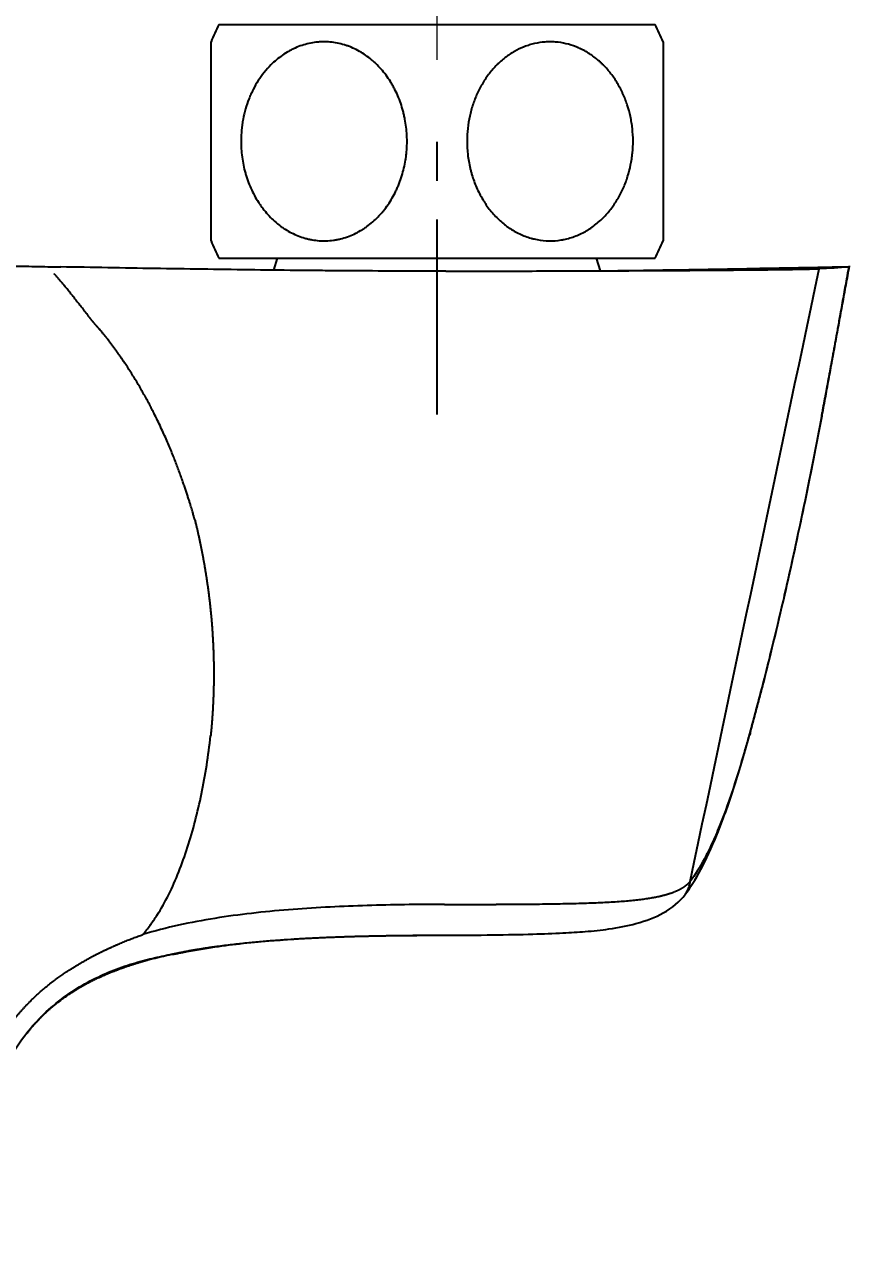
# Model space of a CAD drawing. Extents: x 1171 to 2300, y 0 to 827.
# Drawn here: x 1476.3 to 1529.2, y 611 to 689.5 of the extents above; entities that cross this region are included whole.
import ezdxf

# ---------------------------------------------------------------- set-up
doc = ezdxf.new("R2010")
doc.units = 0
doc.header["$LTSCALE"] = 10
doc.header["$MEASUREMENT"] = 0
doc.header["$PDMODE"] = 3
doc.header["$PDSIZE"] = -10
doc.linetypes.add('CENTER', pattern=[2, 1.25, -0.25, 0.25, -0.25])
doc.layers.get('0').update_dxf_attribs({"linetype": 'CONTINUOUS'})
doc.layers.get('DEFPOINTS').update_dxf_attribs({"linetype": 'CONTINUOUS'})
doc.layers.add('1', color=7, linetype='CONTINUOUS')
doc.styles.add('Daelim Dimension', font='')
doc.styles.get('Daelim Dimension').set_extended_font_data('나눔고딕')
doc.dimstyles.new('DEFAULT', dxfattribs={"dimscale": 2, "dimtxt": 2, "dimasz": 2, "dimexe": 0, "dimexo": 2, "dimgap": 1, "dimtad": 1, "dimdec": 1, "dimzin": 9, "dimdsep": 46, "dimtxsty": 'Daelim Dimension', "dimcen": 0.5, "dimclrd": 252, "dimclre": 252, "dimclrt": 3, "dimadec": 1, "dimazin": 0, "dimtfac": 1, "dimtdec": 1, "dimtix": 1, "dimtmove": 0, "dimatfit": 3, "dimfxl": 1, "dimtolj": 1, "dimtzin": 1, "dimlwd": 9, "dimlwe": 9, "dimarcsym": 0})

# ---------------------------------------------------------------- blocks, each defined once
blk = doc.blocks.new('*D8')
at = {"color": 5, "lineweight": 9, "ltscale": 0.5, "transparency": 16777216}
for p, q in [((1392.754, 687.645), (1392.754, 710.488)), ((1498.754, 710.488), (1396.754, 710.488)), ((1502.754, 687.252), (1502.754, 710.488))]:
    blk.add_line(p, q, dxfattribs=at)
at = {"color": 5, "ltscale": 0.5, "transparency": 16777216}
for points in [[(1396.754, 711.155), (1396.754, 709.821), (1392.754, 710.488)], [(1498.754, 711.155), (1498.754, 709.821), (1502.754, 710.488)]]:
    blk.add_solid(points, dxfattribs=at)
at = {"layer": 'DEFPOINTS', "color": 0, "ltscale": 0.5, "transparency": 16777216}
for p in [(1392.754, 710.488), (1392.754, 683.645), (1502.754, 683.252)]:
    blk.add_point(p, dxfattribs=at)
at = {"color": 7, "ltscale": 0.5, "transparency": 16777216, "insert": (1447.754, 717.896), "char_height": 10, "attachment_point": 5, "style": 'Daelim Dimension'}
blk.add_mtext('\\A1;110', dxfattribs=at)

msp = doc.modelspace()

# ---------------------------------------------------------------- linework, layer by layer
at = {"layer": '1', "color": 7, "linetype": 'Continuous', "lineweight": -3}
for p, q in [((1488.754, 689.522), (1516.754, 689.522)), ((1488.754, 674.522), (1516.754, 674.522)), ((1492.278, 673.755), (1492.521, 674.522)), ((1513.244, 673.713), (1512.987, 674.522))]:
    msp.add_line(p, q, dxfattribs=at)
at = {"layer": '1', "color": 1, "linetype": 'CENTER', "lineweight": -3}
msp.add_line((1502.754, 664.495), (1502.754, 683.252), dxfattribs=at)
at = {"layer": '1', "color": 7, "linetype": 'Continuous', "lineweight": -3}
for centre, start, end in [((1503.95, 682.022), 153.73196, 157.8558), ((1501.558, 682.022), 22.1442, 26.26804), ((1503.95, 682.022), 202.1442, 206.26804), ((1501.558, 682.022), 333.73196, 337.8558)]:
    msp.add_arc(centre, 16.946, start, end, dxfattribs=at)
for points, knots in [([(1488.254, 675.634), (1488.254, 675.634), (1488.254, 675.645), (1488.254, 675.688), (1488.254, 675.752), (1488.254, 675.857), (1488.254, 675.935), (1488.254, 675.952), (1488.254, 675.986), (1488.254, 676.004), (1488.254, 676.059), (1488.254, 676.098), (1488.254, 676.222), (1488.254, 676.314), (1488.254, 676.515), (1488.254, 676.625), (1488.254, 676.802), (1488.254, 676.864), (1488.254, 676.959), (1488.254, 676.992), (1488.254, 677.058), (1488.254, 677.091), (1488.254, 677.26), (1488.254, 677.402), (1488.254, 677.7), (1488.254, 678.01), (1488.254, 678.347), (1488.254, 678.609), (1488.254, 678.698), (1488.254, 678.877), (1488.254, 678.967), (1488.254, 679.241), (1488.254, 679.614), (1488.254, 680.002), (1488.254, 680.249), (1488.254, 680.299), (1488.254, 680.398), (1488.254, 680.449), (1488.254, 680.6), (1488.254, 680.7), (1488.254, 681.003), (1488.254, 681.409), (1488.254, 681.816), (1488.254, 682.226), (1488.254, 682.431), (1488.254, 682.688), (1488.254, 682.74), (1488.254, 682.842), (1488.254, 682.995), (1488.254, 683.147), (1488.254, 683.449), (1488.254, 683.846), (1488.254, 684.233), (1488.254, 684.52), (1488.254, 684.615), (1488.254, 684.756), (1488.254, 684.803), (1488.254, 684.896), (1488.254, 684.943), (1488.254, 685.172), (1488.254, 685.529), (1488.254, 685.863), (1488.254, 686.185), (1488.254, 686.341), (1488.254, 686.529), (1488.254, 686.566), (1488.254, 686.639), (1488.254, 686.676), (1488.254, 686.783), (1488.254, 686.852), (1488.254, 687.054), (1488.254, 687.306), (1488.254, 687.526), (1488.254, 687.677), (1488.254, 687.726), (1488.254, 687.795), (1488.254, 687.818), (1488.254, 687.862), (1488.254, 687.884), (1488.254, 687.988), (1488.254, 688.06), (1488.254, 688.186), (1488.254, 688.238), (1488.254, 688.323), (1488.254, 688.356), (1488.254, 688.383), (1488.254, 688.387), (1488.254, 688.396), (1488.254, 688.406), (1488.254, 688.41), (1488.254, 688.41)], [0, 0, 0, 0, 0.031251, 0.031251, 0.062501, 0.093752, 0.093752, 0.101564, 0.101564, 0.109377, 0.109377, 0.125002, 0.125002, 0.156253, 0.156253, 0.187503, 0.187503, 0.203128, 0.203128, 0.210941, 0.210941, 0.218754, 0.218754, 0.250004, 0.250004, 0.281255, 0.312505, 0.312505, 0.32813, 0.32813, 0.343756, 0.343756, 0.375006, 0.406257, 0.406257, 0.414069, 0.414069, 0.421882, 0.421882, 0.437507, 0.437507, 0.468758, 0.500008, 0.500008, 0.531259, 0.531259, 0.539071, 0.539071, 0.546884, 0.562509, 0.562509, 0.59376, 0.62501, 0.62501, 0.640635, 0.640635, 0.648448, 0.648448, 0.656261, 0.656261, 0.687511, 0.718762, 0.718762, 0.750012, 0.750012, 0.757825, 0.757825, 0.765637, 0.765637, 0.781263, 0.781263, 0.812513, 0.843764, 0.843764, 0.859389, 0.859389, 0.867202, 0.867202, 0.875014, 0.875014, 0.906265, 0.906265, 0.937515, 0.937515, 0.968766, 0.968766, 0.976578, 0.976578, 0.984391, 1, 1, 1, 1]), ([(1490.179, 682.071), (1490.178, 681.893), (1490.188, 681.539), (1490.239, 681.015), (1490.298, 680.67), (1490.368, 680.327), (1490.409, 680.157), (1490.469, 679.945), (1490.481, 679.903), (1490.506, 679.819), (1490.545, 679.694), (1490.587, 679.57), (1490.675, 679.326), (1490.804, 679.007), (1490.954, 678.702), (1491.115, 678.403), (1491.201, 678.257), (1491.316, 678.08), (1491.339, 678.044), (1491.387, 677.974), (1491.411, 677.939), (1491.484, 677.836), (1491.533, 677.768), (1491.685, 677.57), (1491.897, 677.316), (1492.125, 677.084), (1492.362, 676.864), (1492.485, 676.759), (1492.644, 676.636), (1492.676, 676.611), (1492.741, 676.563), (1492.774, 676.54), (1492.872, 676.47), (1492.939, 676.426), (1493.14, 676.297), (1493.413, 676.14), (1493.696, 676.012), (1493.984, 675.898), (1494.131, 675.848), (1494.317, 675.795), (1494.354, 675.785), (1494.43, 675.766), (1494.467, 675.757), (1494.581, 675.731), (1494.657, 675.715), (1494.884, 675.675), (1495.187, 675.638), (1495.492, 675.632), (1495.796, 675.641), (1495.949, 675.654), (1496.14, 675.68), (1496.178, 675.686), (1496.254, 675.698), (1496.292, 675.705), (1496.406, 675.726), (1496.482, 675.743), (1496.706, 675.797), (1497.002, 675.885), (1497.433, 676.061), (1497.712, 676.208), (1497.884, 676.309), (1497.918, 676.33), (1497.985, 676.372), (1498.086, 676.436), (1498.185, 676.504), (1498.379, 676.645), (1498.63, 676.844), (1498.866, 677.068), (1499.037, 677.245), (1499.121, 677.335), (1499.202, 677.429), (1499.256, 677.493), (1499.283, 677.525), (1499.415, 677.687), (1499.515, 677.821), (1499.705, 678.096), (1499.885, 678.381), (1500.044, 678.681), (1500.155, 678.913), (1500.191, 678.991), (1500.26, 679.15), (1500.293, 679.231), (1500.388, 679.473), (1500.445, 679.637), (1500.548, 679.969), (1500.639, 680.305), (1500.706, 680.648), (1500.748, 680.908), (1500.767, 681.039), (1500.782, 681.171), (1500.791, 681.26), (1500.796, 681.304), (1500.815, 681.525), (1500.834, 681.878), (1500.826, 682.405), (1500.796, 682.755), (1500.754, 683.104), (1500.727, 683.278), (1500.677, 683.539), (1500.659, 683.626), (1500.62, 683.797), (1500.599, 683.882), (1500.531, 684.134), (1500.43, 684.466), (1500.306, 684.787), (1500.17, 685.102), (1500.097, 685.257), (1499.997, 685.447), (1499.977, 685.485), (1499.936, 685.56), (1499.873, 685.672), (1499.808, 685.781), (1499.674, 685.996), (1499.485, 686.272), (1499.278, 686.529), (1499.061, 686.776), (1498.948, 686.895), (1498.8, 687.036), (1498.771, 687.064), (1498.71, 687.12), (1498.68, 687.147), (1498.588, 687.228), (1498.526, 687.28), (1498.337, 687.432), (1498.079, 687.62), (1497.81, 687.781), (1497.533, 687.929), (1497.392, 687.997), (1497.212, 688.072), (1497.175, 688.086), (1497.102, 688.115), (1497.066, 688.128), (1496.955, 688.168), (1496.881, 688.193), (1496.659, 688.26), (1496.361, 688.334), (1496.059, 688.378), (1495.755, 688.405), (1495.602, 688.411), (1495.41, 688.409), (1495.371, 688.408), (1495.294, 688.405), (1495.256, 688.403), (1495.14, 688.396), (1495.064, 688.389), (1494.835, 688.362), (1494.534, 688.311), (1494.089, 688.188), (1493.799, 688.075), (1493.619, 687.995), (1493.583, 687.979), (1493.512, 687.945), (1493.405, 687.893), (1493.301, 687.837), (1493.096, 687.72), (1492.828, 687.552), (1492.448, 687.26), (1492.208, 687.039), (1492.091, 686.923)], [0, 0, 0, 0, 0.015625, 0.03125, 0.046875, 0.046875, 0.0625, 0.0625, 0.066406, 0.066406, 0.070313, 0.078125, 0.078125, 0.09375, 0.109375, 0.109375, 0.125, 0.125, 0.128906, 0.128906, 0.132813, 0.132813, 0.140625, 0.140625, 0.15625, 0.171875, 0.171875, 0.1875, 0.1875, 0.191406, 0.191406, 0.195313, 0.195313, 0.203125, 0.203125, 0.21875, 0.234375, 0.234375, 0.25, 0.25, 0.253906, 0.253906, 0.257813, 0.257813, 0.265625, 0.265625, 0.28125, 0.296875, 0.296875, 0.3125, 0.3125, 0.316406, 0.316406, 0.320313, 0.320313, 0.328125, 0.328125, 0.34375, 0.359375, 0.375, 0.375, 0.378906, 0.378906, 0.382813, 0.390625, 0.390625, 0.40625, 0.421875, 0.421875, 0.429688, 0.433594, 0.433594, 0.4375, 0.4375, 0.453125, 0.453125, 0.46875, 0.484375, 0.484375, 0.492188, 0.492188, 0.5, 0.5, 0.515625, 0.515625, 0.53125, 0.546875, 0.546875, 0.554688, 0.558594, 0.558594, 0.5625, 0.5625, 0.578125, 0.59375, 0.609375, 0.609375, 0.625, 0.625, 0.632813, 0.632813, 0.640625, 0.640625, 0.65625, 0.671875, 0.671875, 0.6875, 0.6875, 0.691406, 0.691406, 0.695313, 0.703125, 0.703125, 0.71875, 0.734375, 0.734375, 0.75, 0.75, 0.753906, 0.753906, 0.757813, 0.757813, 0.765625, 0.765625, 0.78125, 0.796875, 0.796875, 0.8125, 0.8125, 0.816406, 0.816406, 0.820313, 0.820313, 0.828125, 0.828125, 0.84375, 0.859375, 0.859375, 0.875, 0.875, 0.878906, 0.878906, 0.882813, 0.882813, 0.890625, 0.890625, 0.90625, 0.921875, 0.9375, 0.9375, 0.941406, 0.941406, 0.945313, 0.953125, 0.953125, 0.96875, 0.984375, 1, 1, 1, 1]), ([(1513.477, 677.183), (1513.648, 677.359), (1513.806, 677.546), (1514.102, 677.938), (1514.239, 678.144), (1514.429, 678.468), (1514.489, 678.579), (1514.575, 678.748), (1514.604, 678.806), (1514.645, 678.892), (1514.658, 678.921), (1514.685, 678.979), (1514.803, 679.242), (1514.904, 679.511), (1515.059, 680), (1515.124, 680.249), (1515.202, 680.63), (1515.225, 680.759), (1515.254, 680.953), (1515.263, 681.018), (1515.279, 681.148), (1515.287, 681.213), (1515.319, 681.539), (1515.342, 682.059), (1515.314, 682.579), (1515.279, 682.904), (1515.271, 682.969), (1515.253, 683.098), (1515.244, 683.163), (1515.212, 683.358), (1515.188, 683.486), (1515.107, 683.866), (1515.04, 684.114), (1514.88, 684.6), (1514.788, 684.838), (1514.656, 685.129), (1514.629, 685.187), (1514.573, 685.301), (1514.544, 685.358), (1514.456, 685.527), (1514.394, 685.637), (1514.202, 685.958), (1514.063, 686.163), (1513.763, 686.551), (1513.603, 686.735), (1513.409, 686.93), (1513.388, 686.952), (1513.344, 686.994), (1513.279, 687.057), (1513.123, 687.2), (1512.985, 687.314), (1512.705, 687.532), (1512.51, 687.663), (1512.207, 687.837), (1512.105, 687.892), (1511.948, 687.968), (1511.895, 687.993), (1511.815, 688.028), (1511.788, 688.04), (1511.735, 688.062), (1511.708, 688.073), (1511.466, 688.17), (1511.03, 688.307), (1510.583, 688.378), (1510.3, 688.4), (1510.215, 688.405), (1510.13, 688.408), (1510.073, 688.409), (1510.044, 688.41), (1509.901, 688.41), (1509.788, 688.406), (1509.449, 688.381), (1509.226, 688.347), (1508.894, 688.271), (1508.784, 688.241), (1508.565, 688.173), (1508.456, 688.135), (1508.132, 688.007), (1507.922, 687.906), (1507.518, 687.676), (1507.323, 687.545), (1507.04, 687.328), (1506.947, 687.252), (1506.834, 687.152), (1506.811, 687.132), (1506.766, 687.091), (1506.7, 687.029), (1506.634, 686.966), (1506.42, 686.752), (1506.26, 686.569), (1505.958, 686.181), (1505.818, 685.976), (1505.655, 685.706), (1505.623, 685.651), (1505.561, 685.541), (1505.47, 685.374), (1505.387, 685.204), (1505.229, 684.858), (1505.136, 684.621), (1505.015, 684.256), (1504.977, 684.132), (1504.926, 683.945), (1504.91, 683.882), (1504.879, 683.755), (1504.864, 683.692), (1504.795, 683.372), (1504.711, 682.858), (1504.68, 682.334), (1504.679, 682.071)], [0, 0, 0, 0, 0.03125, 0.03125, 0.0625, 0.0625, 0.078125, 0.078125, 0.085937, 0.085937, 0.089844, 0.089844, 0.09375, 0.125, 0.125, 0.15625, 0.15625, 0.171875, 0.171875, 0.179687, 0.179687, 0.1875, 0.1875, 0.21875, 0.25, 0.25, 0.257812, 0.257812, 0.265625, 0.265625, 0.28125, 0.28125, 0.3125, 0.3125, 0.34375, 0.34375, 0.351562, 0.351562, 0.359375, 0.359375, 0.375, 0.375, 0.40625, 0.40625, 0.4375, 0.4375, 0.441406, 0.441406, 0.445312, 0.453125, 0.46875, 0.46875, 0.5, 0.5, 0.515625, 0.515625, 0.523437, 0.523437, 0.527344, 0.527344, 0.53125, 0.53125, 0.5625, 0.59375, 0.59375, 0.601562, 0.605469, 0.605469, 0.609375, 0.609375, 0.625, 0.625, 0.65625, 0.65625, 0.671875, 0.671875, 0.6875, 0.6875, 0.71875, 0.71875, 0.75, 0.75, 0.765625, 0.765625, 0.769531, 0.769531, 0.773437, 0.78125, 0.78125, 0.8125, 0.8125, 0.84375, 0.84375, 0.851562, 0.851562, 0.859375, 0.875, 0.875, 0.90625, 0.90625, 0.921875, 0.921875, 0.929688, 0.929688, 0.9375, 0.9375, 0.96875, 1, 1, 1, 1]), ([(1517.254, 688.41), (1517.254, 688.41), (1517.254, 688.399), (1517.254, 688.356), (1517.254, 688.293), (1517.254, 688.188), (1517.254, 688.109), (1517.254, 688.092), (1517.254, 688.058), (1517.254, 688.04), (1517.254, 687.985), (1517.254, 687.946), (1517.254, 687.822), (1517.254, 687.731), (1517.254, 687.529), (1517.254, 687.42), (1517.254, 687.242), (1517.254, 687.18), (1517.254, 687.085), (1517.254, 687.052), (1517.254, 686.986), (1517.254, 686.953), (1517.254, 686.784), (1517.254, 686.642), (1517.254, 686.345), (1517.254, 686.034), (1517.254, 685.698), (1517.254, 685.435), (1517.254, 685.347), (1517.254, 685.168), (1517.254, 685.077), (1517.254, 684.803), (1517.254, 684.43), (1517.254, 684.042), (1517.254, 683.795), (1517.254, 683.746), (1517.254, 683.646), (1517.254, 683.596), (1517.254, 683.445), (1517.254, 683.344), (1517.254, 683.041), (1517.254, 682.636), (1517.254, 682.228), (1517.254, 681.819), (1517.254, 681.613), (1517.254, 681.356), (1517.254, 681.305), (1517.254, 681.202), (1517.254, 681.049), (1517.254, 680.897), (1517.254, 680.595), (1517.254, 680.198), (1517.254, 679.811), (1517.254, 679.525), (1517.254, 679.43), (1517.254, 679.288), (1517.254, 679.241), (1517.254, 679.148), (1517.254, 679.102), (1517.254, 678.872), (1517.254, 678.516), (1517.254, 678.182), (1517.254, 677.859), (1517.254, 677.703), (1517.254, 677.516), (1517.254, 677.478), (1517.254, 677.405), (1517.254, 677.369), (1517.254, 677.262), (1517.254, 677.192), (1517.254, 676.99), (1517.254, 676.738), (1517.254, 676.519), (1517.254, 676.367), (1517.254, 676.318), (1517.254, 676.249), (1517.254, 676.226), (1517.254, 676.182), (1517.254, 676.161), (1517.254, 676.057), (1517.254, 675.984), (1517.254, 675.858), (1517.254, 675.806), (1517.254, 675.721), (1517.254, 675.689), (1517.254, 675.662), (1517.254, 675.657), (1517.254, 675.649), (1517.254, 675.638), (1517.254, 675.634), (1517.254, 675.634)], [0, 0, 0, 0, 0.031251, 0.031251, 0.062501, 0.093752, 0.093752, 0.101564, 0.101564, 0.109377, 0.109377, 0.125002, 0.125002, 0.156253, 0.156253, 0.187503, 0.187503, 0.203128, 0.203128, 0.210941, 0.210941, 0.218754, 0.218754, 0.250004, 0.250004, 0.281255, 0.312505, 0.312505, 0.32813, 0.32813, 0.343756, 0.343756, 0.375006, 0.406257, 0.406257, 0.414069, 0.414069, 0.421882, 0.421882, 0.437507, 0.437507, 0.468758, 0.500008, 0.500008, 0.531259, 0.531259, 0.539071, 0.539071, 0.546884, 0.562509, 0.562509, 0.59376, 0.62501, 0.62501, 0.640635, 0.640635, 0.648448, 0.648448, 0.656261, 0.656261, 0.687511, 0.718762, 0.718762, 0.750012, 0.750012, 0.757825, 0.757825, 0.765637, 0.765637, 0.781263, 0.781263, 0.812513, 0.843764, 0.843764, 0.859389, 0.859389, 0.867202, 0.867202, 0.875014, 0.875014, 0.906265, 0.906265, 0.937515, 0.937515, 0.968766, 0.968766, 0.976578, 0.976578, 0.984391, 1, 1, 1, 1]), ([(1492.091, 686.923), (1491.94, 686.771), (1491.798, 686.612), (1491.53, 686.277), (1491.279, 685.927), (1491.06, 685.546), (1490.934, 685.298), (1490.909, 685.248), (1490.861, 685.147), (1490.79, 684.995), (1490.725, 684.84), (1490.603, 684.529), (1490.46, 684.105), (1490.355, 683.664), (1490.301, 683.384), (1490.291, 683.328), (1490.272, 683.215), (1490.264, 683.158), (1490.239, 682.988), (1490.225, 682.874), (1490.192, 682.531), (1490.18, 682.301), (1490.179, 682.071)], [0, 0, 0, 0, 0.125, 0.125, 0.25, 0.375, 0.375, 0.40625, 0.40625, 0.4375, 0.5, 0.5, 0.625, 0.75, 0.75, 0.78125, 0.78125, 0.8125, 0.8125, 0.875, 0.875, 1, 1, 1, 1]), ([(1504.679, 682.071), (1504.677, 681.77), (1504.693, 681.473), (1504.758, 680.886), (1504.808, 680.595), (1504.891, 680.235), (1504.918, 680.128), (1504.947, 680.021), (1504.967, 679.95), (1504.978, 679.914), (1505.031, 679.737), (1505.077, 679.597), (1505.227, 679.186), (1505.343, 678.922), (1505.54, 678.54), (1505.609, 678.415), (1505.719, 678.232), (1505.776, 678.141), (1505.835, 678.051), (1505.875, 677.992), (1505.895, 677.963), (1506.078, 677.699), (1506.253, 677.481), (1506.627, 677.077), (1506.826, 676.89), (1507.091, 676.677), (1507.144, 676.635), (1507.253, 676.554), (1507.309, 676.515), (1507.476, 676.4), (1507.59, 676.328), (1507.935, 676.13), (1508.172, 676.017), (1508.539, 675.88), (1508.662, 675.839), (1508.851, 675.786), (1508.914, 675.769), (1509.042, 675.739), (1509.106, 675.726), (1509.425, 675.665), (1509.681, 675.639), (1510.194, 675.631), (1510.451, 675.649), (1510.741, 675.696), (1510.773, 675.701), (1510.837, 675.713), (1510.933, 675.732), (1511.028, 675.754), (1511.217, 675.801), (1511.342, 675.838), (1511.711, 675.965), (1511.952, 676.07), (1512.245, 676.228), (1512.303, 676.261), (1512.419, 676.33), (1512.476, 676.366), (1512.645, 676.476), (1512.756, 676.553), (1513.079, 676.8), (1513.283, 676.983), (1513.477, 677.183)], [0, 0, 0, 0, 0.0625, 0.0625, 0.125, 0.125, 0.140625, 0.148437, 0.148437, 0.15625, 0.15625, 0.1875, 0.1875, 0.25, 0.25, 0.28125, 0.28125, 0.296875, 0.304687, 0.304687, 0.3125, 0.3125, 0.375, 0.375, 0.4375, 0.4375, 0.453125, 0.453125, 0.46875, 0.46875, 0.5, 0.5, 0.5625, 0.5625, 0.59375, 0.59375, 0.609375, 0.609375, 0.625, 0.625, 0.6875, 0.6875, 0.75, 0.75, 0.757812, 0.757812, 0.765625, 0.78125, 0.78125, 0.8125, 0.8125, 0.875, 0.875, 0.890625, 0.890625, 0.90625, 0.90625, 0.9375, 0.9375, 1, 1, 1, 1]), ([(1475.323, 674.022), (1475.871, 674.012), (1476.419, 674.001), (1477.514, 673.981), (1478.062, 673.971), (1478.61, 673.961)], [0, 0, 0, 0, 0.5, 0.5, 1, 1, 1, 1]), ([(1480.403, 670.79), (1480.376, 670.823), (1480.323, 670.891), (1480.25, 670.985), (1480.189, 671.067), (1480.136, 671.135), (1480.077, 671.213), (1480.006, 671.304), (1479.926, 671.407), (1479.847, 671.51), (1479.774, 671.603), (1479.717, 671.676), (1479.67, 671.736), (1479.622, 671.798), (1479.56, 671.876), (1479.49, 671.964), (1479.417, 672.056), (1479.344, 672.148), (1479.269, 672.24), (1479.203, 672.323), (1479.154, 672.382), (1479.128, 672.414), (1479.086, 672.465), (1479, 672.571), (1478.891, 672.704), (1478.791, 672.826), (1478.719, 672.913), (1478.651, 672.994), (1478.588, 673.07), (1478.528, 673.141), (1478.468, 673.212), (1478.404, 673.288), (1478.334, 673.37), (1478.26, 673.458), (1478.208, 673.518), (1478.182, 673.549)], [0, 0, 0, 0, 0.036246, 0.0731, 0.100463, 0.122602, 0.146236, 0.183289, 0.220084, 0.25662, 0.292899, 0.320296, 0.335373, 0.357046, 0.386914, 0.419448, 0.452401, 0.48578, 0.519586, 0.552849, 0.575408, 0.584535, 0.587822, 0.630932, 0.70041, 0.733479, 0.76512, 0.795327, 0.823275, 0.848369, 0.874327, 0.90247, 0.932797, 0.965307, 1, 1, 1, 1]), ([(1502.754, 673.69), (1501.748, 673.69), (1500.741, 673.692), (1498.729, 673.699), (1497.723, 673.704), (1496.213, 673.715), (1495.71, 673.719), (1494.704, 673.727), (1494.201, 673.732), (1492.692, 673.747), (1491.686, 673.758), (1489.674, 673.783), (1488.668, 673.797), (1486.656, 673.826), (1485.65, 673.841), (1482.632, 673.89), (1480.621, 673.925), (1478.609, 673.961)], [0, 0, 0, 0, 0.125, 0.125, 0.25, 0.25, 0.3125, 0.3125, 0.375, 0.375, 0.5, 0.5, 0.625, 0.625, 0.75, 0.75, 1, 1, 1, 1]), ([(1503.328, 673.69), (1503.232, 673.69), (1503.136, 673.69), (1502.992, 673.69), (1502.943, 673.69), (1502.848, 673.69), (1502.801, 673.69), (1502.754, 673.69)], [0, 0, 0, 0, 0.501064, 0.501064, 0.754227, 0.754227, 1, 1, 1, 1]), ([(1503.328, 673.69), (1504.046, 673.691), (1504.758, 673.692), (1506.171, 673.693), (1506.872, 673.695), (1508.264, 673.697), (1508.955, 673.699), (1509.983, 673.702), (1510.324, 673.702), (1510.834, 673.704), (1511.004, 673.704), (1511.343, 673.706), (1511.511, 673.706), (1512.348, 673.709), (1513.001, 673.711), (1514.279, 673.716), (1515.525, 673.722), (1516.713, 673.728), (1517.581, 673.733), (1517.866, 673.734), (1518.218, 673.736), (1518.288, 673.737), (1518.428, 673.738), (1518.636, 673.739), (1518.841, 673.74), (1519.517, 673.745), (1520.035, 673.748), (1521.026, 673.756), (1521.499, 673.76), (1522.4, 673.768), (1522.828, 673.772), (1523.335, 673.777), (1523.485, 673.779), (1523.632, 673.78), (1523.729, 673.781), (1523.777, 673.782), (1524.016, 673.784), (1524.199, 673.787), (1524.729, 673.793), (1525.054, 673.797), (1525.648, 673.806), (1525.918, 673.811), (1526.402, 673.819), (1526.616, 673.824), (1526.848, 673.829), (1526.893, 673.831), (1526.978, 673.833), (1527.019, 673.834), (1527.136, 673.837), (1527.207, 673.84), (1527.27, 673.842)], [0, 0, 0, 0, 0.0625, 0.0625, 0.125, 0.125, 0.1875, 0.1875, 0.21875, 0.21875, 0.234375, 0.234375, 0.25, 0.25, 0.3125, 0.3125, 0.375, 0.4375, 0.4375, 0.46875, 0.46875, 0.476563, 0.476563, 0.484375, 0.5, 0.5, 0.5625, 0.5625, 0.625, 0.625, 0.6875, 0.6875, 0.703125, 0.710938, 0.710938, 0.71875, 0.71875, 0.75, 0.75, 0.8125, 0.8125, 0.875, 0.875, 0.9375, 0.9375, 0.953125, 0.953125, 0.96875, 0.96875, 1, 1, 1, 1]), ([(1513.241, 673.706), (1513.473, 673.709), (1513.704, 673.712), (1516.143, 673.745), (1518.351, 673.78), (1522.766, 673.857), (1524.973, 673.898), (1527.181, 673.94)], [0, 0, 0, 0, 0.049825, 0.049825, 0.524912, 0.524912, 1, 1, 1, 1]), ([(1527.181, 673.94), (1527.255, 673.942), (1527.401, 673.945), (1527.545, 673.947), (1527.687, 673.949), (1527.758, 673.951), (1527.845, 673.952), (1527.863, 673.952), (1527.897, 673.953), (1527.949, 673.954), (1528, 673.954), (1528.099, 673.956), (1528.229, 673.957), (1528.35, 673.959), (1528.424, 673.96), (1528.439, 673.96), (1528.468, 673.96), (1528.482, 673.96), (1528.525, 673.961), (1528.552, 673.961), (1528.633, 673.962), (1528.734, 673.963), (1528.823, 673.963), (1528.886, 673.963), (1528.906, 673.963), (1528.944, 673.963), (1528.963, 673.963), (1529.015, 673.963), (1529.076, 673.963), (1529.123, 673.963), (1529.153, 673.962), (1529.161, 673.962), (1529.173, 673.962), (1529.177, 673.961), (1529.184, 673.961), (1529.2, 673.961), (1529.216, 673.959), (1529.215, 673.958), (1529.208, 673.956), (1529.205, 673.956), (1529.196, 673.955), (1529.19, 673.955), (1529.184, 673.954)], [0, 0, 0, 0, 0.0625, 0.125, 0.125, 0.1875, 0.1875, 0.203125, 0.203125, 0.21875, 0.25, 0.25, 0.3125, 0.375, 0.375, 0.390625, 0.390625, 0.40625, 0.40625, 0.4375, 0.4375, 0.5, 0.5625, 0.5625, 0.59375, 0.59375, 0.625, 0.625, 0.6875, 0.75, 0.75, 0.78125, 0.78125, 0.796875, 0.796875, 0.8125, 0.875, 0.9375, 0.9375, 0.96875, 0.96875, 1, 1, 1, 1]), ([(1527.434, 664.39), (1527.451, 664.476), (1527.483, 664.648), (1527.533, 664.908), (1527.582, 665.168), (1527.631, 665.43), (1527.68, 665.692), (1527.73, 665.956), (1527.779, 666.221), (1527.829, 666.486), (1527.878, 666.753), (1527.928, 667.021), (1527.978, 667.29), (1528.028, 667.56), (1528.078, 667.831), (1528.127, 668.103), (1528.178, 668.376), (1528.228, 668.65), (1528.278, 668.926), (1528.327, 669.195), (1528.377, 669.473), (1528.432, 669.774), (1528.494, 670.121), (1528.565, 670.514), (1528.65, 670.984), (1528.745, 671.515), (1528.88, 672.267), (1529.027, 673.08), (1529.138, 673.7), (1529.184, 673.954)], [0, 0, 0, 0, 0.027084, 0.054272, 0.081563, 0.108959, 0.136459, 0.164064, 0.191774, 0.219588, 0.247508, 0.275534, 0.303665, 0.331901, 0.360244, 0.388693, 0.417248, 0.44591, 0.474679, 0.503554, 0.530295, 0.561794, 0.59805, 0.639063, 0.684835, 0.745262, 0.805689, 0.920418, 1, 1, 1, 1]), ([(1487.212, 657.724), (1487.211, 657.728), (1487.208, 657.742), (1487.2, 657.772), (1487.187, 657.822), (1487.169, 657.89), (1487.146, 657.977), (1487.117, 658.083), (1487.082, 658.206), (1487.041, 658.348), (1486.994, 658.508), (1486.94, 658.685), (1486.879, 658.879), (1486.811, 659.09), (1486.736, 659.319), (1486.654, 659.565), (1486.564, 659.828), (1486.469, 660.108), (1486.365, 660.406), (1486.252, 660.72), (1486.13, 661.049), (1485.999, 661.395), (1485.858, 661.756), (1485.706, 662.132), (1485.543, 662.523), (1485.368, 662.928), (1485.182, 663.346), (1484.982, 663.777), (1484.769, 664.221), (1484.515, 664.731), (1484.215, 665.306), (1483.865, 665.942), (1483.492, 666.581), (1483.095, 667.224), (1482.784, 667.701), (1482.57, 668.015), (1482.464, 668.17), (1482.353, 668.329), (1482.238, 668.492), (1482.118, 668.659), (1481.993, 668.83), (1481.864, 669.004), (1481.729, 669.182), (1481.627, 669.316), (1481.557, 669.406), (1481.52, 669.452), (1481.481, 669.5), (1481.439, 669.552), (1481.395, 669.606), (1481.347, 669.663), (1481.285, 669.738), (1481.212, 669.823), (1481.137, 669.911), (1481.078, 669.979), (1481.035, 670.028), (1481.009, 670.058), (1480.991, 670.079), (1480.974, 670.098), (1480.954, 670.122), (1480.933, 670.146), (1480.913, 670.17), (1480.892, 670.193), (1480.872, 670.217), (1480.851, 670.241), (1480.831, 670.265), (1480.81, 670.289), (1480.79, 670.313), (1480.769, 670.337), (1480.749, 670.361), (1480.729, 670.385), (1480.708, 670.41), (1480.688, 670.434), (1480.667, 670.458), (1480.647, 670.483), (1480.626, 670.508), (1480.606, 670.532), (1480.586, 670.557), (1480.565, 670.583), (1480.545, 670.608), (1480.525, 670.633), (1480.504, 670.659), (1480.484, 670.685), (1480.464, 670.711), (1480.443, 670.737), (1480.423, 670.763), (1480.41, 670.781), (1480.403, 670.79)], [0, 0, 0, 0, 0.000781, 0.002891, 0.006324, 0.011075, 0.017134, 0.024491, 0.033135, 0.043053, 0.054234, 0.066669, 0.08035, 0.095273, 0.111437, 0.128847, 0.147515, 0.16745, 0.188625, 0.211028, 0.234654, 0.259495, 0.285545, 0.3128, 0.341251, 0.370883, 0.40168, 0.433623, 0.466693, 0.500869, 0.548664, 0.597488, 0.647295, 0.698118, 0.750014, 0.762273, 0.774928, 0.78798, 0.801428, 0.815272, 0.829512, 0.84415, 0.859186, 0.874619, 0.878312, 0.882264, 0.886476, 0.890947, 0.895678, 0.900668, 0.905919, 0.915433, 0.923234, 0.929324, 0.933702, 0.936369, 0.937325, 0.939436, 0.941549, 0.943665, 0.945783, 0.947902, 0.950022, 0.952144, 0.954267, 0.956393, 0.958521, 0.960652, 0.962787, 0.964925, 0.967068, 0.969215, 0.971367, 0.973525, 0.975689, 0.977858, 0.980035, 0.982218, 0.98441, 0.986609, 0.988817, 0.991033, 0.99326, 0.995496, 0.997742, 1, 1, 1, 1]), ([(1523.709, 647.316), (1524.204, 649.264), (1525.125, 653.082), (1526.368, 658.835), (1527.106, 662.555), (1527.447, 664.353)], [0, 0, 0, 0, 0.361436, 0.694804, 1, 1, 1, 1]), ([(1527.434, 664.39), (1526.882, 661.486), (1526.297, 658.598), (1525.371, 654.357), (1525.054, 652.959), (1524.568, 650.895), (1524.404, 650.213), (1524.073, 648.862), (1523.906, 648.193), (1523.737, 647.531)], [0, 0, 0, 0, 0.5, 0.5, 0.75, 0.75, 0.875, 0.875, 1, 1, 1, 1]), ([(1527.447, 664.353), (1527.452, 664.355), (1527.456, 664.357), (1527.461, 664.364), (1527.46, 664.368), (1527.451, 664.378), (1527.444, 664.384), (1527.434, 664.39)], [0, 0, 0, 0, 0.26646, 0.26646, 0.63323, 0.63323, 1, 1, 1, 1]), ([(1487.217, 657.722), (1487.225, 657.687), (1487.243, 657.616), (1487.268, 657.51), (1487.293, 657.404), (1487.318, 657.298), (1487.343, 657.192), (1487.367, 657.086), (1487.391, 656.98), (1487.415, 656.874), (1487.439, 656.768), (1487.462, 656.663), (1487.485, 656.557), (1487.508, 656.451), (1487.53, 656.345), (1487.553, 656.239), (1487.574, 656.133), (1487.596, 656.027), (1487.617, 655.922), (1487.638, 655.816), (1487.659, 655.71), (1487.68, 655.604), (1487.7, 655.499), (1487.72, 655.393), (1487.74, 655.287), (1487.759, 655.182), (1487.778, 655.076), (1487.797, 654.97), (1487.816, 654.865), (1487.834, 654.759), (1487.852, 654.653), (1487.87, 654.548), (1487.887, 654.442), (1487.904, 654.337), (1487.921, 654.231), (1487.938, 654.126), (1487.954, 654.02), (1487.97, 653.915), (1487.986, 653.809), (1488.002, 653.704), (1488.017, 653.599), (1488.032, 653.493), (1488.047, 653.388), (1488.061, 653.282), (1488.075, 653.177), (1488.089, 653.072), (1488.103, 652.966), (1488.116, 652.861), (1488.129, 652.756), (1488.142, 652.651), (1488.154, 652.545), (1488.167, 652.44), (1488.179, 652.335), (1488.19, 652.23), (1488.202, 652.125), (1488.213, 652.019), (1488.224, 651.914), (1488.234, 651.809), (1488.244, 651.704), (1488.254, 651.599), (1488.264, 651.494), (1488.274, 651.389), (1488.283, 651.284), (1488.292, 651.179), (1488.3, 651.074), (1488.309, 650.969), (1488.317, 650.864), (1488.325, 650.759), (1488.332, 650.654), (1488.339, 650.549), (1488.346, 650.444), (1488.353, 650.34), (1488.359, 650.235), (1488.366, 650.13), (1488.371, 650.025), (1488.377, 649.92), (1488.382, 649.815), (1488.387, 649.711), (1488.392, 649.606), (1488.397, 649.501), (1488.401, 649.397), (1488.405, 649.292), (1488.408, 649.187), (1488.412, 649.083), (1488.415, 648.978), (1488.418, 648.873), (1488.42, 648.769), (1488.423, 648.664), (1488.425, 648.56), (1488.426, 648.455), (1488.428, 648.35), (1488.429, 648.246), (1488.43, 648.141), (1488.431, 648.037), (1488.431, 647.933), (1488.431, 647.828), (1488.431, 647.724), (1488.43, 647.619), (1488.43, 647.515), (1488.429, 647.41), (1488.427, 647.306), (1488.426, 647.202), (1488.424, 647.097), (1488.422, 646.993), (1488.419, 646.889), (1488.417, 646.785), (1488.414, 646.68), (1488.41, 646.576), (1488.407, 646.472), (1488.403, 646.368), (1488.399, 646.263), (1488.395, 646.159), (1488.39, 646.055), (1488.385, 645.951), (1488.38, 645.847), (1488.375, 645.743), (1488.369, 645.639), (1488.363, 645.535), (1488.357, 645.43), (1488.35, 645.326), (1488.343, 645.222), (1488.336, 645.118), (1488.329, 645.014), (1488.321, 644.91), (1488.313, 644.806), (1488.305, 644.702), (1488.297, 644.599), (1488.288, 644.495), (1488.279, 644.391), (1488.27, 644.287), (1488.26, 644.183), (1488.25, 644.079), (1488.24, 643.975), (1488.233, 643.906), (1488.23, 643.872)], [0, 0, 0, 0, 0.007822, 0.015638, 0.023448, 0.031252, 0.03905, 0.046843, 0.05463, 0.062412, 0.070188, 0.077958, 0.085723, 0.093483, 0.101237, 0.108986, 0.116729, 0.124468, 0.132201, 0.139929, 0.147652, 0.15537, 0.163083, 0.17079, 0.178494, 0.186192, 0.193885, 0.201574, 0.209258, 0.216937, 0.224612, 0.232282, 0.239948, 0.247609, 0.255266, 0.262918, 0.270567, 0.27821, 0.28585, 0.293486, 0.301117, 0.308744, 0.316368, 0.323987, 0.331603, 0.339214, 0.346822, 0.354426, 0.362026, 0.369623, 0.377216, 0.384805, 0.392391, 0.399974, 0.407553, 0.415129, 0.422701, 0.43027, 0.437836, 0.445399, 0.452959, 0.460515, 0.468069, 0.475619, 0.483167, 0.490712, 0.498254, 0.505794, 0.51333, 0.520864, 0.528396, 0.535925, 0.543451, 0.550975, 0.558496, 0.566016, 0.573532, 0.581047, 0.58856, 0.59607, 0.603578, 0.611084, 0.618589, 0.626091, 0.633591, 0.64109, 0.648587, 0.656082, 0.663575, 0.671067, 0.678558, 0.686047, 0.693535, 0.701021, 0.708506, 0.71599, 0.723473, 0.730954, 0.738435, 0.745914, 0.753393, 0.760871, 0.768348, 0.775824, 0.783299, 0.790774, 0.798248, 0.805721, 0.813194, 0.820667, 0.828139, 0.83561, 0.843082, 0.850553, 0.858023, 0.865494, 0.872965, 0.880435, 0.887906, 0.895376, 0.902847, 0.910318, 0.917789, 0.92526, 0.932732, 0.940204, 0.947677, 0.955149, 0.962623, 0.970097, 0.977572, 0.985047, 0.992523, 1, 1, 1, 1]), ([(1523.709, 647.316), (1523.719, 647.335), (1523.727, 647.355), (1523.74, 647.401), (1523.743, 647.427), (1523.744, 647.478), (1523.742, 647.504), (1523.736, 647.53)], [0, 0, 0, 0, 0.287941, 0.287941, 0.64397, 0.64397, 1, 1, 1, 1]), ([(1483.873, 631.104), (1484.041, 631.301), (1484.199, 631.501), (1484.389, 631.757), (1484.426, 631.808), (1484.5, 631.911), (1484.537, 631.963), (1484.645, 632.12), (1484.998, 632.648), (1485.311, 633.208), (1485.774, 634.142), (1485.986, 634.628), (1486.386, 635.64), (1486.573, 636.165), (1487.097, 637.791), (1487.396, 638.943), (1487.891, 641.344), (1488.087, 642.593), (1488.23, 643.872)], [0, 0, 0, 0, 0.0625, 0.0625, 0.078125, 0.078125, 0.09375, 0.09375, 0.125, 0.25, 0.25, 0.375, 0.375, 0.5, 0.5, 0.75, 0.75, 1, 1, 1, 1]), ([(1518.675, 633.689), (1519.001, 634.11), (1519.667, 635.176), (1520.716, 637.41), (1521.784, 640.374), (1522.468, 642.664), (1522.808, 643.905)], [0, 0, 0, 0, 0.249908, 0.501357, 0.750302, 1, 1, 1, 1]), ([(1522.844, 644.155), (1522.764, 643.86), (1522.683, 643.57), (1522.521, 642.997), (1522.439, 642.714), (1522.194, 641.882), (1522.03, 641.35), (1521.537, 639.827), (1521.209, 638.906), (1520.714, 637.679), (1520.549, 637.294), (1520.225, 636.591), (1520.066, 636.27), (1519.597, 635.39), (1519.293, 634.913), (1518.998, 634.518)], [0, 0, 0, 0, 0.0625, 0.0625, 0.125, 0.125, 0.25, 0.25, 0.5, 0.5, 0.625, 0.625, 0.75, 0.75, 1, 1, 1, 1]), ([(1522.844, 644.154), (1522.853, 644.095), (1522.85, 644.036), (1522.829, 643.953), (1522.819, 643.928), (1522.808, 643.904)], [0, 0, 0, 0, 0.695167, 0.695167, 1, 1, 1, 1]), ([(1503.225, 633.039), (1503.245, 633.039), (1503.285, 633.039), (1503.345, 633.039), (1503.405, 633.039), (1503.466, 633.04), (1503.528, 633.04), (1503.589, 633.04), (1503.652, 633.04), (1503.714, 633.04), (1503.777, 633.04), (1503.84, 633.04), (1503.904, 633.04), (1503.968, 633.04), (1504.033, 633.04), (1504.097, 633.04), (1504.163, 633.04), (1504.228, 633.04), (1504.294, 633.041), (1504.361, 633.041), (1504.428, 633.041), (1504.495, 633.041), (1504.562, 633.041), (1504.63, 633.041), (1504.699, 633.041), (1504.767, 633.041), (1504.837, 633.042), (1504.906, 633.042), (1504.976, 633.042), (1505.046, 633.042), (1505.117, 633.042), (1505.188, 633.042), (1505.259, 633.043), (1505.331, 633.043), (1505.403, 633.043), (1505.476, 633.043), (1505.549, 633.043), (1505.622, 633.043), (1505.696, 633.044), (1505.77, 633.044), (1505.844, 633.044), (1505.919, 633.044), (1505.994, 633.045), (1506.07, 633.045), (1506.145, 633.045), (1506.222, 633.045), (1506.298, 633.046), (1506.375, 633.046), (1506.452, 633.046), (1506.53, 633.047), (1506.608, 633.047), (1506.686, 633.047), (1506.765, 633.048), (1506.844, 633.048), (1506.923, 633.048), (1507.002, 633.049), (1507.082, 633.049), (1507.163, 633.049), (1507.243, 633.05), (1507.324, 633.05), (1507.405, 633.051), (1507.487, 633.051), (1507.569, 633.052), (1507.651, 633.052), (1507.733, 633.053), (1507.816, 633.053), (1507.899, 633.054), (1507.982, 633.054), (1508.066, 633.055), (1508.149, 633.056), (1508.233, 633.056), (1508.318, 633.057), (1508.402, 633.058), (1508.487, 633.059), (1508.572, 633.059), (1508.658, 633.06), (1508.979, 633.063), (1509.527, 633.069), (1510.281, 633.08), (1511.002, 633.093), (1511.689, 633.109), (1512.339, 633.128), (1512.952, 633.151), (1513.526, 633.177), (1514.061, 633.207), (1514.556, 633.241), (1515.012, 633.278), (1515.432, 633.32), (1515.817, 633.364), (1516.167, 633.412), (1516.486, 633.462), (1516.775, 633.515), (1516.98, 633.558), (1517.116, 633.589), (1517.191, 633.607), (1517.264, 633.625), (1517.336, 633.644), (1517.406, 633.663), (1517.475, 633.683), (1517.542, 633.702), (1517.607, 633.722), (1517.671, 633.743), (1517.734, 633.763), (1517.795, 633.784), (1517.854, 633.806), (1517.912, 633.827), (1517.969, 633.849), (1518.024, 633.872), (1518.077, 633.894), (1518.13, 633.917), (1518.181, 633.94), (1518.23, 633.964), (1518.278, 633.988), (1518.325, 634.012), (1518.371, 634.036), (1518.415, 634.061), (1518.459, 634.085), (1518.501, 634.111), (1518.541, 634.136), (1518.581, 634.162), (1518.619, 634.188), (1518.657, 634.214), (1518.693, 634.24), (1518.728, 634.267), (1518.762, 634.294), (1518.795, 634.321), (1518.827, 634.349), (1518.858, 634.376), (1518.888, 634.404), (1518.917, 634.433), (1518.945, 634.461), (1518.972, 634.489), (1518.989, 634.509), (1518.998, 634.518)], [0, 0, 0, 0, 0.002653, 0.005323, 0.00801, 0.010715, 0.013438, 0.016178, 0.018935, 0.021711, 0.024504, 0.027315, 0.030143, 0.03299, 0.035854, 0.038737, 0.041638, 0.044557, 0.047494, 0.050449, 0.053422, 0.056414, 0.059425, 0.062454, 0.065501, 0.068567, 0.071651, 0.074755, 0.077876, 0.081017, 0.084177, 0.087355, 0.090553, 0.093769, 0.097004, 0.100259, 0.103532, 0.106825, 0.110137, 0.113468, 0.116819, 0.120189, 0.123578, 0.126987, 0.130415, 0.133863, 0.13733, 0.140817, 0.144324, 0.14785, 0.151396, 0.154962, 0.158548, 0.162153, 0.165779, 0.169424, 0.173089, 0.176774, 0.180479, 0.184205, 0.18795, 0.191715, 0.195501, 0.199306, 0.203132, 0.206978, 0.210844, 0.21473, 0.218637, 0.222564, 0.226511, 0.230478, 0.234466, 0.238474, 0.242503, 0.246551, 0.25062, 0.288374, 0.32558, 0.362158, 0.398039, 0.433156, 0.46745, 0.500869, 0.533168, 0.564385, 0.594486, 0.623447, 0.651246, 0.677871, 0.70331, 0.727559, 0.750615, 0.757635, 0.764615, 0.771554, 0.778454, 0.785314, 0.792133, 0.798912, 0.805651, 0.812349, 0.819006, 0.825623, 0.8322, 0.838735, 0.845231, 0.851685, 0.858099, 0.864473, 0.870806, 0.877098, 0.88335, 0.889562, 0.895733, 0.901864, 0.907954, 0.914004, 0.920015, 0.925985, 0.931915, 0.937805, 0.943656, 0.949467, 0.955238, 0.96097, 0.966663, 0.972316, 0.977931, 0.983506, 0.989043, 0.994541, 1, 1, 1, 1]), ([(1518.675, 633.689), (1518.725, 633.758), (1518.77, 633.83), (1518.86, 634.003), (1518.901, 634.106), (1518.964, 634.312), (1518.985, 634.416), (1518.998, 634.518)], [0, 0, 0, 0, 0.271834, 0.271834, 0.635917, 0.635917, 1, 1, 1, 1]), ([(1503.227, 631.064), (1504.297, 631.064), (1506.226, 631.078), (1508.783, 631.126), (1510.739, 631.199), (1512.331, 631.294), (1513.936, 631.467), (1515.693, 631.809), (1517.457, 632.483), (1518.321, 633.219), (1518.675, 633.688)], [0, 0, 0, 0, 0.14904, 0.276268, 0.380503, 0.464413, 0.558779, 0.678861, 0.825864, 1, 1, 1, 1]), ([(1502.754, 633.039), (1501.162, 633.036), (1499.568, 633.013), (1497.183, 632.934), (1496.388, 632.901), (1494.802, 632.815), (1494.01, 632.763), (1492.43, 632.635), (1491.641, 632.56), (1490.069, 632.377), (1489.286, 632.271), (1487.725, 632.021), (1486.948, 631.876), (1485.404, 631.534), (1484.636, 631.337), (1483.876, 631.106)], [0, 0, 0, 0, 0.25, 0.25, 0.375, 0.375, 0.5, 0.5, 0.625, 0.625, 0.75, 0.75, 0.875, 0.875, 1, 1, 1, 1]), ([(1480.621, 629.688), (1480.641, 629.699), (1480.682, 629.72), (1480.743, 629.753), (1480.805, 629.785), (1480.866, 629.817), (1480.927, 629.848), (1480.988, 629.88), (1481.05, 629.911), (1481.111, 629.942), (1481.172, 629.972), (1481.234, 630.002), (1481.295, 630.032), (1481.356, 630.062), (1481.418, 630.092), (1481.479, 630.121), (1481.541, 630.15), (1481.602, 630.179), (1481.664, 630.208), (1481.725, 630.236), (1481.787, 630.265), (1481.849, 630.293), (1481.911, 630.321), (1481.972, 630.348), (1482.034, 630.376), (1482.096, 630.403), (1482.158, 630.43), (1482.25, 630.47), (1482.372, 630.522), (1482.524, 630.586), (1482.675, 630.648), (1482.825, 630.709), (1482.975, 630.768), (1483.125, 630.827), (1483.274, 630.884), (1483.423, 630.94), (1483.573, 630.995), (1483.722, 631.049), (1483.821, 631.084), (1483.871, 631.102)], [0, 0, 0, 0, 0.019597, 0.039152, 0.058665, 0.07814, 0.097578, 0.116981, 0.136351, 0.15569, 0.175001, 0.194284, 0.213542, 0.232777, 0.25199, 0.271184, 0.290361, 0.309522, 0.328669, 0.347804, 0.366929, 0.386046, 0.405156, 0.424262, 0.443364, 0.462466, 0.481568, 0.500672, 0.547321, 0.593624, 0.639615, 0.685327, 0.730792, 0.77604, 0.8211, 0.866, 0.910767, 0.955426, 1, 1, 1, 1]), ([(1486.196, 629.913), (1486.886, 630.053), (1488.78, 630.395), (1491.723, 630.703), (1495.174, 630.923), (1498.789, 631.036), (1501.376, 631.066), (1502.758, 631.064)], [0, 0, 0, 0, 0.126887, 0.347441, 0.533244, 0.750774, 1, 1, 1, 1]), ([(1502.758, 631.041), (1502.683, 631.041), (1502.533, 631.041), (1502.306, 631.04), (1502.077, 631.039), (1501.845, 631.038), (1501.61, 631.037), (1501.373, 631.035), (1501.134, 631.034), (1500.892, 631.032), (1500.647, 631.029), (1500.399, 631.027), (1500.149, 631.024), (1499.897, 631.02), (1499.642, 631.017), (1499.384, 631.013), (1499.124, 631.008), (1498.861, 631.003), (1498.595, 630.998), (1498.327, 630.992), (1498.057, 630.986), (1497.783, 630.979), (1497.508, 630.972), (1497.229, 630.964), (1496.948, 630.955), (1496.665, 630.946), (1496.379, 630.936), (1496.09, 630.925), (1495.799, 630.914), (1495.506, 630.902), (1495.21, 630.889), (1494.911, 630.875), (1494.61, 630.86), (1494.306, 630.844), (1494, 630.827), (1493.691, 630.809), (1493.191, 630.779), (1492.493, 630.731), (1491.589, 630.659), (1490.662, 630.573), (1489.713, 630.47), (1489.039, 630.386), (1488.648, 630.333), (1488.546, 630.319), (1488.442, 630.304), (1488.336, 630.289), (1488.228, 630.274), (1488.118, 630.257), (1488.007, 630.241), (1487.894, 630.223), (1487.779, 630.206), (1487.663, 630.187), (1487.544, 630.168), (1487.424, 630.148), (1487.302, 630.128), (1487.179, 630.107), (1487.053, 630.085), (1486.926, 630.063), (1486.797, 630.04), (1486.667, 630.016), (1486.535, 629.991), (1486.445, 629.974), (1486.399, 629.965), (1486.398, 629.965)], [0, 0, 0, 0, 0.013643, 0.027443, 0.0414, 0.055514, 0.069785, 0.084213, 0.098797, 0.113538, 0.128436, 0.143496, 0.158714, 0.174089, 0.189622, 0.205313, 0.221161, 0.237167, 0.25333, 0.269651, 0.286129, 0.302764, 0.319556, 0.336506, 0.353613, 0.370877, 0.388299, 0.405879, 0.423618, 0.441513, 0.459564, 0.477771, 0.496133, 0.514651, 0.533323, 0.552151, 0.571133, 0.624854, 0.680079, 0.736796, 0.795007, 0.854695, 0.860884, 0.867185, 0.873599, 0.880125, 0.886764, 0.893516, 0.90038, 0.907356, 0.914444, 0.921645, 0.928958, 0.936384, 0.943921, 0.95157, 0.95933, 0.967202, 0.975185, 0.983279, 0.991484, 0.999801, 1, 1, 1, 1]), ([(1472.473, 610.955), (1472.519, 612.053), (1472.741, 614.396), (1473.206, 617.522), (1473.93, 620.115), (1474.867, 622.495), (1476.457, 625.098), (1478.632, 627.043), (1480.47, 628.144), (1481.878, 628.794), (1483.261, 629.268), (1484.565, 629.609), (1485.636, 629.826), (1486.186, 629.929), (1486.399, 629.964)], [0, 0, 0, 0, 0.142303, 0.292899, 0.362817, 0.429937, 0.555174, 0.667964, 0.720452, 0.771118, 0.823705, 0.881568, 0.947286, 1, 1, 1, 1]), ([(1475.394, 625.367), (1475.406, 625.382), (1475.429, 625.413), (1475.465, 625.46), (1475.502, 625.508), (1475.54, 625.557), (1475.579, 625.607), (1475.62, 625.658), (1475.661, 625.71), (1475.704, 625.763), (1475.748, 625.817), (1475.793, 625.872), (1475.839, 625.927), (1475.886, 625.984), (1475.935, 626.041), (1475.985, 626.099), (1476.036, 626.158), (1476.088, 626.217), (1476.141, 626.277), (1476.196, 626.338), (1476.251, 626.399), (1476.308, 626.461), (1476.366, 626.523), (1476.425, 626.586), (1476.485, 626.648), (1476.546, 626.712), (1476.608, 626.775), (1476.713, 626.88), (1476.869, 627.033), (1477.084, 627.235), (1477.32, 627.447), (1477.577, 627.668), (1477.852, 627.893), (1478.134, 628.112), (1478.41, 628.317), (1478.67, 628.501), (1478.911, 628.666), (1479.135, 628.813), (1479.329, 628.937), (1479.502, 629.045), (1479.664, 629.143), (1479.838, 629.247), (1480.022, 629.354), (1480.215, 629.463), (1480.415, 629.575), (1480.551, 629.65), (1480.621, 629.688)], [0, 0, 0, 0, 0.008411, 0.017042, 0.025893, 0.034962, 0.044251, 0.053758, 0.063482, 0.073422, 0.083575, 0.09394, 0.104514, 0.115294, 0.126277, 0.137458, 0.148833, 0.160397, 0.172146, 0.184072, 0.19617, 0.208433, 0.220852, 0.23342, 0.246128, 0.258966, 0.271924, 0.284991, 0.324394, 0.367605, 0.414277, 0.463975, 0.51616, 0.570163, 0.620658, 0.667027, 0.709616, 0.748757, 0.784748, 0.810544, 0.838377, 0.868011, 0.899213, 0.931742, 0.965362, 1, 1, 1, 1]), ([(1484.195, 629.455), (1484.171, 629.449), (1484.122, 629.436), (1484.049, 629.415), (1483.974, 629.394), (1483.898, 629.372), (1483.82, 629.35), (1483.742, 629.327), (1483.661, 629.303), (1483.58, 629.279), (1483.497, 629.254), (1483.414, 629.228), (1483.328, 629.201), (1483.242, 629.174), (1483.154, 629.146), (1483.066, 629.117), (1482.975, 629.087), (1482.884, 629.056), (1482.792, 629.025), (1482.698, 628.992), (1482.592, 628.955), (1482.46, 628.908), (1482.288, 628.845), (1482.072, 628.763), (1481.862, 628.68), (1481.676, 628.604), (1481.531, 628.543), (1481.399, 628.486), (1481.279, 628.433), (1481.17, 628.384), (1481.102, 628.353), (1481.069, 628.338)], [0, 0, 0, 0, 0.022501, 0.045434, 0.068801, 0.092599, 0.11683, 0.141493, 0.166588, 0.192115, 0.218073, 0.244463, 0.271284, 0.298536, 0.32622, 0.354336, 0.382884, 0.41186, 0.441265, 0.471098, 0.501359, 0.542542, 0.597866, 0.667305, 0.750824, 0.801835, 0.849045, 0.892461, 0.932089, 0.967934, 1, 1, 1, 1]), ([(1486.191, 629.924), (1486.17, 629.92), (1486.103, 629.906), (1485.989, 629.883), (1485.849, 629.854), (1485.706, 629.823), (1485.563, 629.792), (1485.417, 629.759), (1485.27, 629.726), (1485.122, 629.691), (1484.971, 629.655), (1484.82, 629.618), (1484.667, 629.58), (1484.512, 629.54), (1484.356, 629.499), (1484.251, 629.471), (1484.199, 629.456)], [0, 0, 0, 0, 0.031316, 0.100539, 0.170648, 0.241642, 0.313522, 0.386287, 0.459937, 0.534472, 0.609883, 0.686168, 0.763323, 0.841349, 0.920241, 1, 1, 1, 1]), ([(1486.398, 629.965), (1486.354, 629.956), (1486.285, 629.943), (1486.216, 629.929), (1486.191, 629.924)], [0, 0, 0, 0, 0.640145, 1, 1, 1, 1]), ([(1481.069, 628.338), (1481.051, 628.329), (1481.012, 628.312), (1480.954, 628.285), (1480.895, 628.256), (1480.834, 628.227), (1480.773, 628.197), (1480.709, 628.167), (1480.645, 628.135), (1480.58, 628.102), (1480.513, 628.068), (1480.445, 628.033), (1480.376, 627.997), (1480.305, 627.96), (1480.234, 627.921), (1480.161, 627.882), (1480.088, 627.842), (1480.013, 627.8), (1479.937, 627.757), (1479.86, 627.713), (1479.782, 627.667), (1479.619, 627.571), (1479.375, 627.42), (1479.053, 627.209), (1478.739, 626.988), (1478.507, 626.813), (1478.351, 626.69), (1478.267, 626.624), (1478.185, 626.557), (1478.103, 626.489), (1478.022, 626.42), (1477.941, 626.351), (1477.861, 626.281), (1477.782, 626.211), (1477.704, 626.139), (1477.626, 626.067), (1477.549, 625.995), (1477.473, 625.922), (1477.397, 625.848), (1477.322, 625.773), (1477.248, 625.698), (1477.175, 625.622), (1477.102, 625.545), (1477.03, 625.468), (1476.959, 625.39), (1476.888, 625.311), (1476.818, 625.232), (1476.749, 625.152), (1476.681, 625.072), (1476.614, 624.991), (1476.547, 624.909), (1476.481, 624.827), (1476.415, 624.744), (1476.351, 624.661), (1476.308, 624.605), (1476.287, 624.577)], [0, 0, 0, 0, 0.010186, 0.020623, 0.031313, 0.042254, 0.053447, 0.06489, 0.076585, 0.08853, 0.100726, 0.113172, 0.125868, 0.138813, 0.152008, 0.165452, 0.179144, 0.193085, 0.207274, 0.22171, 0.236394, 0.251325, 0.314151, 0.376742, 0.439163, 0.501433, 0.518752, 0.53606, 0.553357, 0.570643, 0.587919, 0.605184, 0.622438, 0.639681, 0.656913, 0.674134, 0.691339, 0.708524, 0.725705, 0.74288, 0.760051, 0.777217, 0.794379, 0.811536, 0.82869, 0.845839, 0.862984, 0.880125, 0.897262, 0.914395, 0.931524, 0.948649, 0.96577, 0.982887, 1, 1, 1, 1])]:
    msp.add_open_spline(points, degree=3, knots=knots, dxfattribs=at)
for points, degree in [([(1518.998, 634.518), (1521.755, 647.627), (1524.512, 660.733), (1527.27, 673.842)], 3), ([(1529.184, 673.954), (1528.544, 673.904), (1527.905, 673.864), (1527.27, 673.842)], 3), ([(1527.438, 664.299), (1529.216, 674.02)], 1), ([(1523.736, 647.53), (1523.444, 646.384), (1523.146, 645.26), (1522.845, 644.154)], 3), ([(1522.802, 643.884), (1523.709, 647.316)], 1), ([(1503.225, 633.039), (1503.068, 633.039), (1502.911, 633.039), (1502.754, 633.039)], 3), ([(1502.758, 631.064), (1503.227, 631.064)], 1), ([(1485.775, 629.838), (1486.196, 629.913)], 1)]:
    msp.add_open_spline(points, degree=degree, dxfattribs=at)

# ---------------------------------------------------------------- dimensions: what is measured, and where the dimension line sits
at = {"color": 5, "ltscale": 0.5}
dim = msp.add_linear_dim(base=(1392.754, 710.488), p1=(1502.754, 683.252), p2=(1392.754, 683.645), dimstyle='DEFAULT', override={"dimtxt": 5, "dimclrd": 5, "dimclre": 5, "dimclrt": 7}, dxfattribs=at)
dim.commit()
dim.dimension.update_dxf_attribs({"geometry": '*D8', "text_midpoint": (1447.754, 717.896)})

doc.saveas('drawing.dxf')
